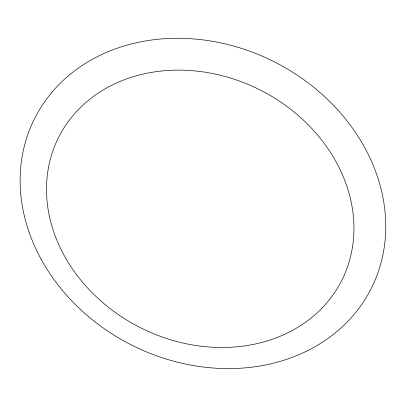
<?xml version="1.0" encoding="UTF-8"?>
<svg xmlns="http://www.w3.org/2000/svg" width="406" height="406" viewBox="0 0 406 406"><rect width="100%" height="100%" fill="white"/><g stroke="black" fill="none" stroke-linecap="round" stroke-linejoin="round"><path stroke-width="0.61" d="M41.432 259.759A188.546 158.573 26.9 0 0 357.864 309.717A188.546 158.573 26.9 0 0 209.537 40.818A188.546 158.573 26.9 0 0 41.432 259.759M65.96 258.622A158.619 133.077 26.9 0 0 332.209 295.994A158.619 133.077 26.9 0 0 202.477 71.811A158.619 133.077 26.9 0 0 65.96 258.622"/></g></svg>
